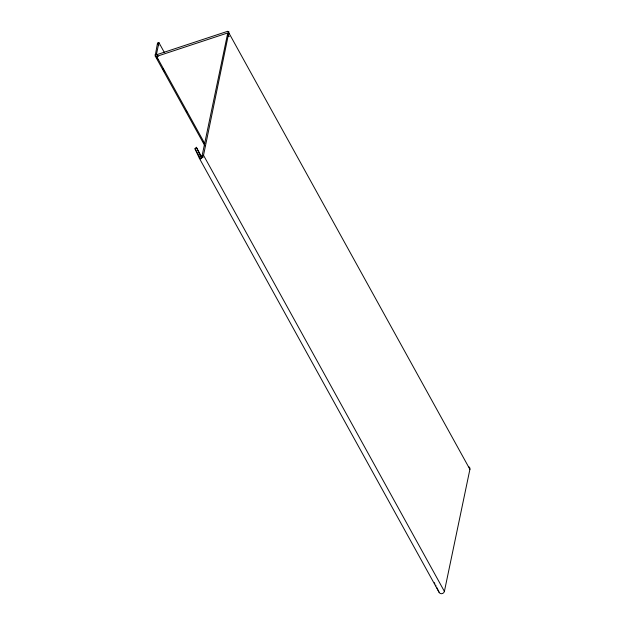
<?xml version="1.0" encoding="UTF-8"?>
<svg xmlns="http://www.w3.org/2000/svg" width="625" height="625" viewBox="0 0 625 625"><rect width="100%" height="100%" fill="white"/><g stroke="black" fill="none" stroke-linecap="round" stroke-linejoin="round"><path stroke-width="0.94" d="M164.422 52.594L158.914 42.617L157.492 43.148L155.18 55.922L204.891 145.875M201.938 157.406L196.359 147.305L194.984 148.734L200.563 158.828L201.461 158.352L203.516 155.273L228.969 31.875L227.555 31.328L157.047 54.594L157.961 56.258M158.914 42.617L156.539 53.977L157.914 56.469M194.984 148.734L199.328 158.211L439.133 592.383A2.844 2.562 -28.9 0 0 444.398 591.406L469.906 469.328A2.844 2.562 -28.9 0 0 468.531 466.633M155.227 56.008L156.617 56.414L227.086 33.156L228.961 36.562M227.508 31.344L228.922 33.891M200.539 158.766L199.344 158.25M229.023 33.195L469.906 469.328M229 36.328L227.586 33.781L202.094 155.797L203.039 157.5M157.492 43.148L158.867 45.633M156.617 56.414L204.844 143.727M155.109 54.562L157.859 59.539M162.898 68.664L164.727 71.977M186.258 110.961L187.172 112.617M203.203 141.641L204.117 143.305M203.516 155.273L444.398 591.406M201.641 158.477L196.359 147.305M434.438 582.68L434.828 583.484M435.609 585.102L436 585.914M436.789 587.531L439.133 592.383M156.562 54.445A1.297 0.586 -67.6 0 1 156.469 54.047M202.125 155.812A1.391 0.625 -67.6 0 1 201.328 156.836M227.57 33.312A1.297 0.586 -67.6 0 1 227.664 33.711"/></g></svg>
